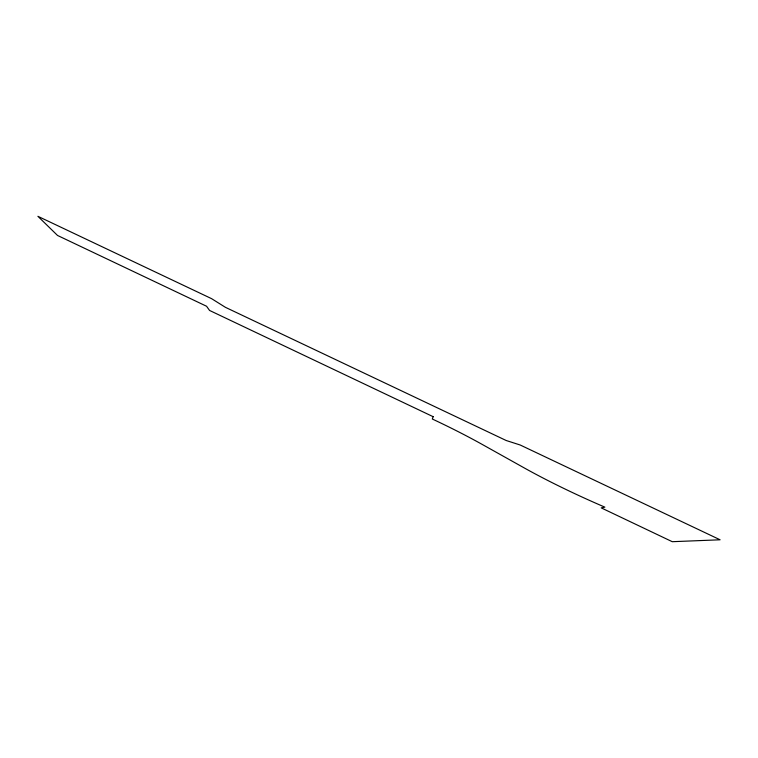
<?xml version="1.0" encoding="UTF-8"?>
<svg xmlns="http://www.w3.org/2000/svg" width="758" height="758" viewBox="0 0 758 758"><rect width="100%" height="100%" fill="white"/><g stroke="black" fill="none" stroke-linecap="round" stroke-linejoin="round"><path stroke-width="1.14" d="M433.15 416.692L432.306 419.013A103.979 12.299 25.5 0 1 482.855 444.785L523.75 467.648A133.607 18.097 24.2 0 0 604.856 507.14L601.246 507.888L672.27 541.695L720.1 539.791L520.196 445.003L506.202 440.512L225.401 307.312L211.586 298.661L37.9 216.305L57.532 235.463L206.564 306.251L209.568 310.448L433.15 416.692"/></g></svg>
